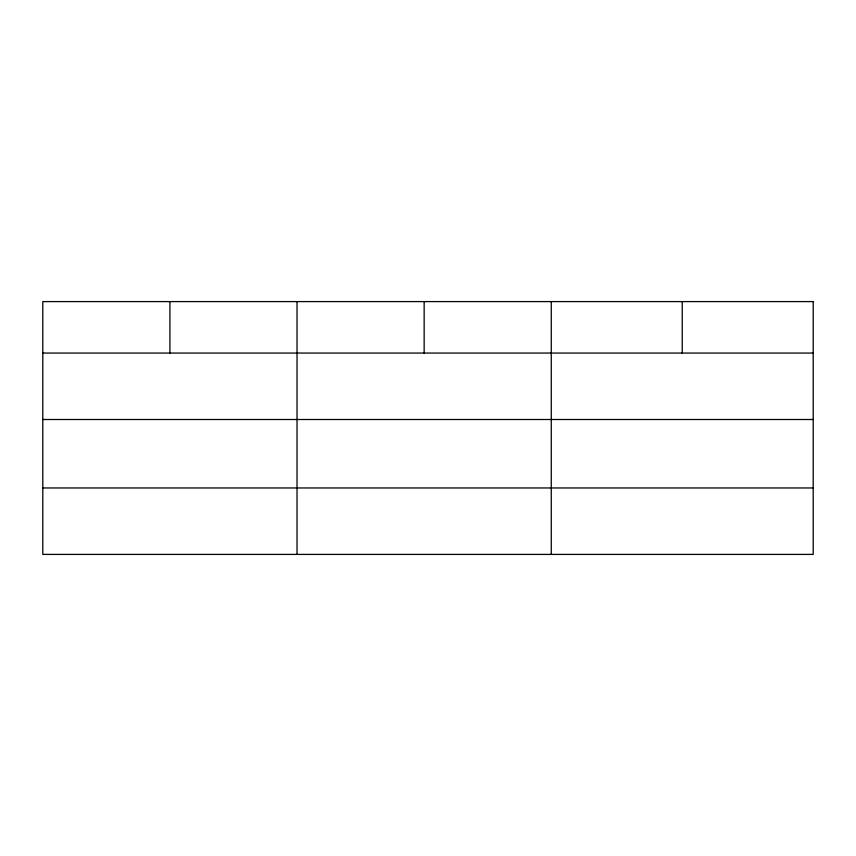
<?xml version="1.0" encoding="UTF-8"?>
<svg xmlns="http://www.w3.org/2000/svg" width="856" height="856" viewBox="0 0 856 856"><rect width="100%" height="100%" fill="white"/><g stroke="black" fill="none" stroke-linecap="round" stroke-linejoin="round"><path stroke-width="1.28" d="M42.8 353.057L813.2 353.057M42.8 419.504L813.2 419.504M42.8 487.963L813.2 487.963M682.232 301.59L682.232 353.057M551.264 301.59L551.264 554.41M424.148 301.59L424.148 353.057M297.032 301.59L297.032 554.41M169.916 301.59L169.916 353.057M813.2 301.59L42.8 301.59L42.8 554.41L813.2 554.41L813.2 301.59"/></g></svg>
